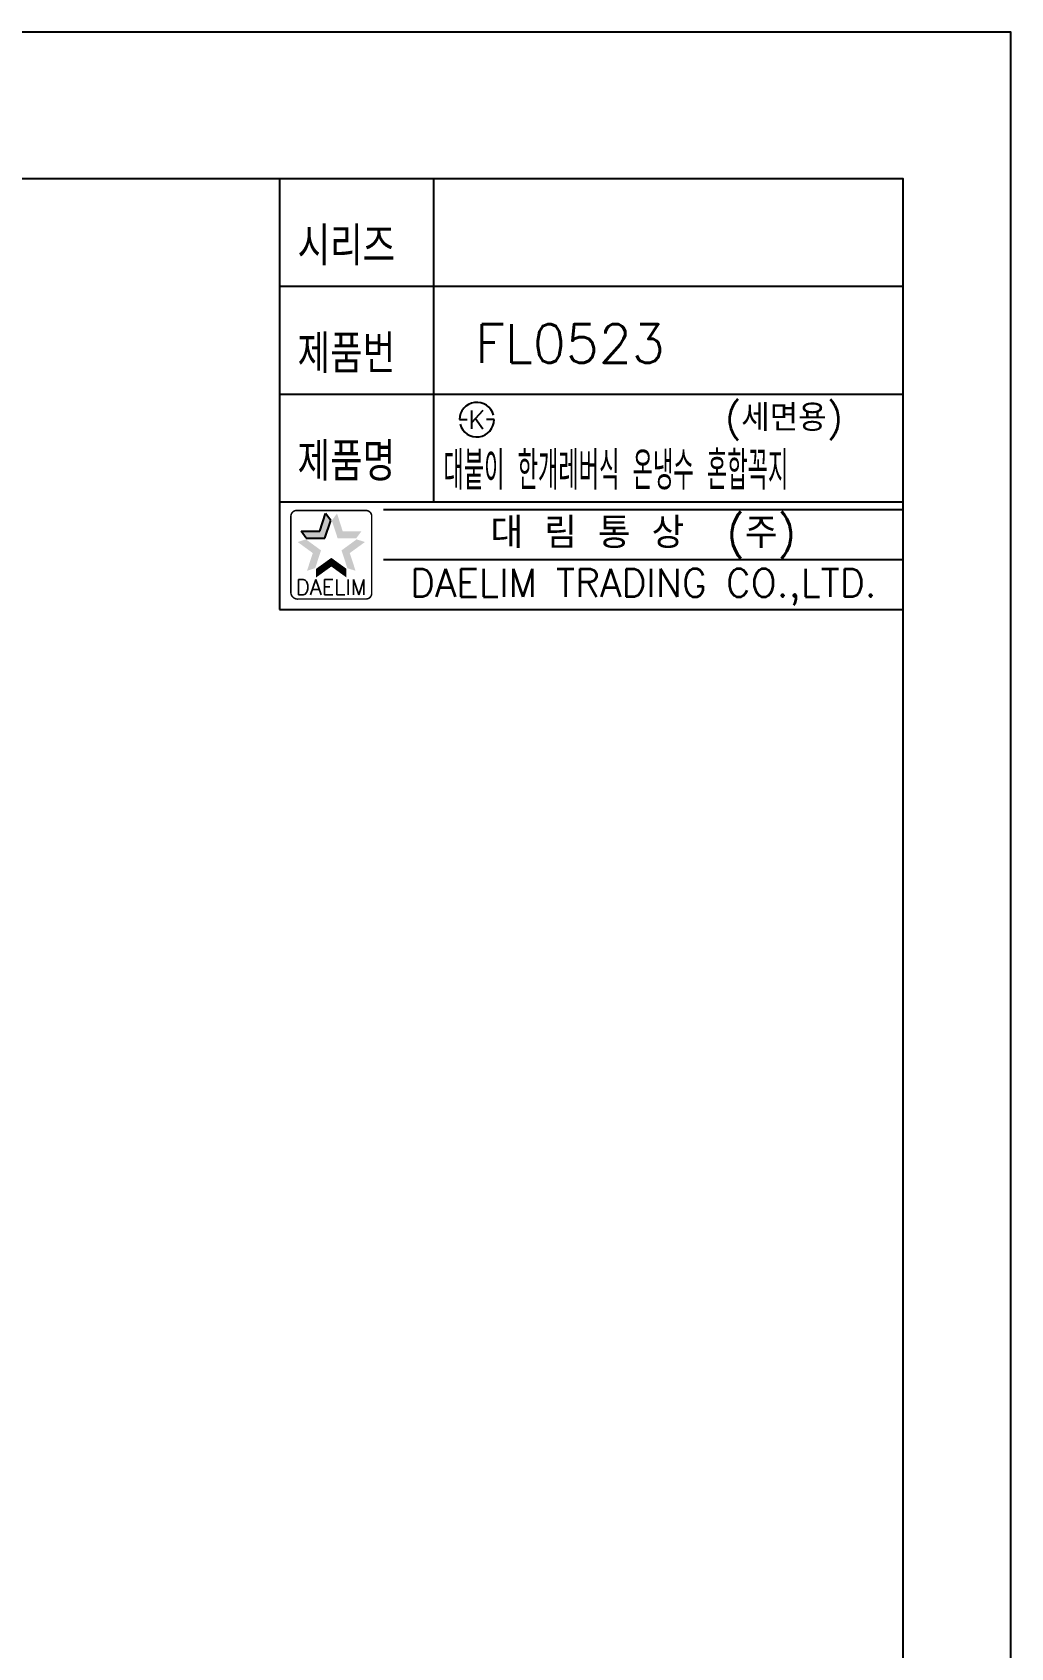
# Model space of a CAD drawing. Extents: x 22506 to 23100, y -2855 to -2435.
# Drawn here: x 22972.6 to 23099.7, y -2644.4 to -2434.6 of the extents above; entities that cross this region are included whole.
import ezdxf
from ezdxf.enums import TextEntityAlignment as Align

# ---------------------------------------------------------------- set-up
doc = ezdxf.new("R2010")
doc.units = 0
doc.header["$LTSCALE"] = 5
doc.header["$MEASUREMENT"] = 0
doc.layers.get('0').update_dxf_attribs({"color": 2, "linetype": 'CONTINUOUS'})
for name, color, linetype in [('D', 2, 'CONTINUOUS'), ('DIM', 2, 'CONTINUOUS'), ('TXT', 4, 'CONTINUOUS')]:
    doc.layers.add(name, color=color, linetype=linetype)
doc.styles.add('GHS', font='romans', dxfattribs={"bigfont": 'ghs'})
doc.styles.add('HAN', font='TXT.shx', dxfattribs={"bigfont": 'GHS.shx'})
doc.styles.add('ROMANS', font='ROMANS.shx', dxfattribs={"height": 3.5})

# ---------------------------------------------------------------- blocks, each defined once
blk = doc.blocks.new('KS')
at = {"layer": 'D'}
for p, q in [((-2.25, 0), (-1.75, 0)), ((-1.75, 0), (-1.25, 0)), ((1.75, 0), (1.25, 0)), ((2.25, 0), (1.75, 0))]:
    blk.add_line(p, q, dxfattribs=at)
for start, end in [(15, 180), (195, 0)]:
    blk.add_arc((0, 0), 2.25, start, end, dxfattribs=at)
at = {"layer": 'D', "style": 'HAN'}
blk.add_text('K', height=2.39, dxfattribs=at).set_placement((0, 0), align=Align.MIDDLE)

msp = doc.modelspace()

# ---------------------------------------------------------------- linework, layer by layer
at = {"color": 7}
for p, q in [((23004.72, -2453.55), (23004.72, -2509.55)), ((23024.72, -2453.55), (23024.72, -2495.55)), ((23004.72, -2467.55), (23085.72, -2467.55)), ((23004.72, -2481.55), (23085.72, -2481.55)), ((23004.72, -2495.55), (23085.72, -2495.55)), ((23004.72, -2509.55), (23085.72, -2509.55))]:
    msp.add_line(p, q, dxfattribs=at)
at = {"color": 2}
for p, q in [((23009.96, -2499.37), (23010.71, -2497.06)), ((23011.37, -2497.98), (23010.71, -2497.06)), ((23010.62, -2500.28), (23011.37, -2497.98)), ((23007.53, -2499.37), (23009.96, -2499.37)), ((23008.2, -2500.28), (23007.53, -2499.37)), ((23008.2, -2500.28), (23010.62, -2500.28))]:
    msp.add_line(p, q, dxfattribs=at)
at = {"color": 2, "linetype": 'Continuous'}
for p, q in [((23018.22, -2496.55), (23085.72, -2496.55)), ((23018.22, -2503.05), (23085.72, -2503.05))]:
    msp.add_line(p, q, dxfattribs=at)
at = {"linetype": 'Continuous'}
msp.add_lwpolyline([(22505.72, -2854.55), (23099.72, -2854.55), (23099.72, -2434.55), (22505.72, -2434.55)], close=True, dxfattribs=at)
at = {"color": 2, "linetype": 'Continuous', "const_width": 0.2}
for points in [[(23006.2, -2497.42, -0.414214), (23006.95, -2496.67)], [(23006.95, -2496.67), (23015.95, -2496.67, -0.414214), (23016.7, -2497.42, 0.043396)], [(23006.2, -2507.42), (23006.2, -2497.42, -1)], [(23016.7, -2497.42), (23016.7, -2507.42, -0.414214), (23015.95, -2508.17)], [(23015.95, -2508.17), (23007.2, -2508.17, -0.414214), (23006.2, -2507.42, 0.672398)]]:
    msp.add_lwpolyline(points, format="xyb", dxfattribs=at)
at = {"color": 2}
for points in [[(23009.96, -2499.37), (23010.62, -2500.28), (23010.71, -2497.06), (23011.37, -2497.98)], [(23012.19, -2497.06), (23011.52, -2497.98), (23012.93, -2499.37), (23012.27, -2500.28)], [(23009.04, -2502.2), (23010.11, -2501.85), (23007.08, -2500.77), (23008.15, -2500.42)], [(23007.53, -2499.37), (23008.2, -2500.28), (23009.96, -2499.37), (23010.62, -2500.28)], [(23012.93, -2499.37), (23012.27, -2500.28), (23015.36, -2499.37), (23014.69, -2500.28)], [(23015.82, -2500.77), (23014.74, -2500.42), (23013.85, -2502.2), (23012.78, -2501.85)], [(23008.29, -2504.51), (23009.36, -2504.16), (23009.04, -2502.2), (23010.11, -2501.85)], [(23011.45, -2503.95), (23011.45, -2502.82), (23009.48, -2505.37), (23009.48, -2504.24)], [(23013.41, -2505.37), (23013.41, -2504.24), (23011.45, -2503.95), (23011.45, -2502.82)], [(23013.85, -2502.2), (23012.78, -2501.85), (23014.6, -2504.51), (23013.53, -2504.16)]]:
    msp.add_solid(points, dxfattribs=at)
at = {"layer": 'TXT', "color": 4}
msp.add_lwpolyline([(22531.72, -2453.55), (23085.72, -2453.55), (23085.72, -2843.55), (22531.72, -2843.55)], close=True, dxfattribs=at)

# ---------------------------------------------------------------- block references
at = {"layer": 'DIM', "color": 4}
msp.add_blockref('KS', (23030.35, -2484.87), dxfattribs=at)

# ---------------------------------------------------------------- texts
at = {"color": 7, "style": 'GHS'}
msp.add_text('FL0523', height=5, dxfattribs=at).set_placement((23042.46, -2474.97), align=Align.MIDDLE)
at = {"style": 'GHS'}
msp.add_text('(세면용)', height=3.5, dxfattribs=at).set_placement((23062.6, -2486.37))
at = {"style": 'GHS', "width": 0.5}
msp.add_text('대붙이 한개레버식 온냉수 혼합꼭지', height=5, dxfattribs=at).set_placement((23026.01, -2493.99))
at = {"color": 7, "linetype": 'Continuous'}
for s, height, style, p in [('대 림 통 상  (주)', 4, 'GHS', (23051.98, -2499.86)), ('DAELIM TRADING CO.,LTD.', 3.6, 'ROMANS', (23051.98, -2506.62))]:
    msp.add_text(s, height=height, dxfattribs=dict(at, style=style)).set_placement(p, align=Align.MIDDLE)
at = {"color": 2, "linetype": 'Continuous', "style": 'ROMANS'}
msp.add_text('DAELIM', height=2, dxfattribs=at).set_placement((23011.45, -2507.62), align=Align.CENTER)
at = {"layer": 'DIM', "style": 'GHS', "width": 0.8}
for s, p in [('시리즈', (23007.06, -2464.82)), ('제품번', (23007.06, -2478.82)), ('제품명', (23007.06, -2492.82))]:
    msp.add_text(s, height=5, dxfattribs=at).set_placement(p)

doc.saveas('drawing.dxf')
